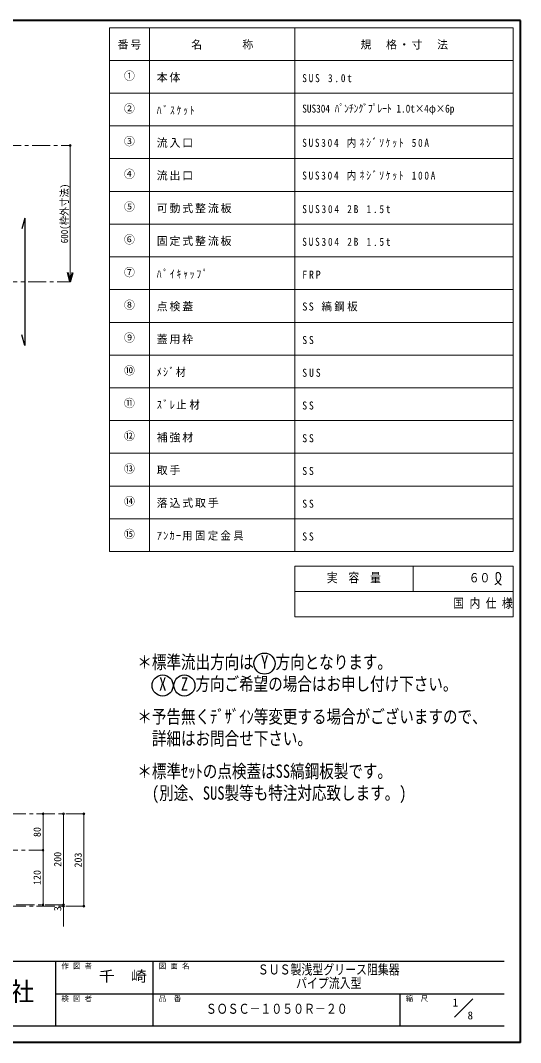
# Model space of a CAD drawing. Units: millimetres at full size, sheet at 1:8; details may follow other scales. Extents: x -1700 to 1540, y -1124 to 1124.
# Drawn here: x 441 to 1540, y -1124 to 1124 of the extents above; entities that cross this region are included whole.
import ezdxf
from ezdxf.enums import TextEntityAlignment as Align

# ---------------------------------------------------------------- set-up
doc = ezdxf.new("R2010")
doc.units = ezdxf.units.MM
doc.header["$LTSCALE"] = 8
doc.header["$PDMODE"] = 32
doc.header["$PDSIZE"] = 4
doc.linetypes.add('CHAIN1', pattern=[8, 5, -1, 1, -1])
doc.layers.add('0-A', color=4, linetype='Continuous', lineweight=9)
doc.styles.add('ＭＳ ゴシック', font='')
doc.styles.get('ＭＳ ゴシック').set_extended_font_data('MS Gothic')

msp = doc.modelspace()

# ---------------------------------------------------------------- linework, layer by layer
at = {"layer": '0-A', "color": 1, "lineweight": 40}
for p, q in [((1540.163, 1124.015), (-1699.837, 1124.015)), ((1540.163, -1123.985), (1540.163, 1124.015)), ((550.163, 549.015), (544.728, 569.299)), ((550.163, 549.015), (555.598, 569.299)), ((1540.163, -1123.985), (-1699.837, -1123.985))]:
    msp.add_line(p, q, dxfattribs=at)
at = {"layer": '0-A', "color": 3, "lineweight": 18}
for p, q in [((1524.163, 1108.015), (636.163, 1108.015)), ((636.163, -43.985), (636.163, 1108.015)), ((724.163, -43.985), (724.163, 1108.015)), ((1044.163, -43.985), (1044.163, 1108.015)), ((1524.163, -43.985), (1524.163, 1108.015)), ((1524.163, 1036.015), (636.163, 1036.015)), ((1524.163, 964.015), (636.163, 964.015)), ((1524.163, 892.015), (636.163, 892.015)), ((1524.163, 820.015), (636.163, 820.015)), ((1524.163, 748.015), (636.163, 748.015)), ((1524.163, 676.015), (636.163, 676.015)), ((1524.163, 604.015), (636.163, 604.015)), ((1524.163, 532.015), (636.163, 532.015)), ((1524.163, 460.015), (636.163, 460.015)), ((1524.163, 388.015), (636.163, 388.015)), ((1524.163, 316.015), (636.163, 316.015)), ((1524.163, 244.015), (636.163, 244.015)), ((1524.163, 172.015), (636.163, 172.015)), ((1524.163, 100.015), (636.163, 100.015)), ((1524.163, 28.015), (636.163, 28.015)), ((1524.163, -43.985), (636.163, -43.985)), ((1044.163, -75.985), (1524.163, -75.985)), ((1044.163, -187.985), (1044.163, -75.985)), ((1304.163, -131.985), (1304.163, -75.985)), ((1524.163, -75.985), (1524.163, -187.985)), ((1044.163, -131.985), (1524.163, -131.985)), ((1044.163, -187.985), (1524.163, -187.985))]:
    msp.add_line(p, q, dxfattribs=at)
at = {"layer": '0-A', "linetype": 'CHAIN1'}
for p, q in [((210.163, 849.015), (550.163, 849.015)), ((-1014.837, 549.015), (550.163, 549.015)), ((580.163, -620.985), (200.163, -620.985)), ((75.163, -700.985), (490.163, -700.985)), ((535.163, -820.985), (163.163, -820.985)), ((580.163, -823.985), (163.163, -823.985))]:
    msp.add_line(p, q, dxfattribs=at)
at = {"layer": '0-A'}
for p, q in [((550.163, 549.015), (550.163, 849.015)), ((490.163, -620.985), (490.163, -700.985)), ((535.163, -620.985), (535.163, -820.985)), ((580.163, -823.985), (580.163, -620.985)), ((490.163, -700.985), (490.163, -820.985)), ((535.163, -820.985), (535.163, -868.985))]:
    msp.add_line(p, q, dxfattribs=at)
at = {"layer": '0-A', "color": 5, "lineweight": 25}
msp.add_line((450.163, 689.015), (443.951, 665.833), dxfattribs=at)
at = {"layer": '0-A', "color": 6, "lineweight": 25}
for p, q in [((-79.837, -945.128), (1504.163, -945.128)), ((518.449, -1087.985), (518.449, -945.128)), ((732.734, -1087.985), (732.734, -945.128)), ((518.449, -1016.557), (1504.163, -1016.557)), ((1275.592, -1087.985), (1275.592, -1016.557)), ((1504.163, -1087.985), (-79.837, -1087.985))]:
    msp.add_line(p, q, dxfattribs=at)
at = {"layer": '0-A', "color": 7, "lineweight": 18}
msp.add_line((1395.185, -1068.391), (1435.592, -1027.985), dxfattribs=at)
at = {"layer": '0-A', "color": 5, "lineweight": 25}
msp.add_lwpolyline([(450.163, 689.015), (450.163, 409.015), (443.951, 432.197)], dxfattribs=at)
at = {"layer": '0-A', "color": 7, "lineweight": 18}
for points in [[(1483.626, -116.803), (1484.26, -116.375), (1485.35, -115.633), (1486.434, -114.878), (1487.509, -114.102), (1488.57, -113.296), (1489.613, -112.453), (1490.209, -111.944), (1490.917, -111.306), (1492.094, -110.15), (1493.191, -108.921), (1494.177, -107.622), (1495.025, -106.253), (1495.704, -104.815), (1496.009, -103.95), (1496.176, -103.346), (1496.39, -102.283), (1496.514, -101.198), (1496.555, -100.095), (1496.519, -98.981), (1496.413, -97.86), (1496.322, -97.21), (1496.225, -96.635), (1496.012, -95.655), (1495.732, -94.7), (1495.371, -93.786), (1494.916, -92.929), (1494.353, -92.142), (1493.971, -91.724), (1493.707, -91.475), (1493.214, -91.083), (1492.68, -90.745), (1492.11, -90.474), (1491.512, -90.28), (1490.891, -90.174), (1490.523, -90.156), (1490.206, -90.169), (1489.661, -90.248), (1489.129, -90.395), (1488.624, -90.607)], [(1488.624, -90.607), (1488.16, -90.876), (1487.751, -91.2), (1487.545, -91.41), (1487.262, -91.785), (1486.915, -92.514), (1486.713, -93.328), (1486.618, -94.204), (1486.593, -95.118), (1486.6, -96.046), (1486.604, -96.583), (1486.598, -97.307), (1486.562, -98.528), (1486.521, -99.715), (1486.503, -100.877), (1486.536, -102.018), (1486.648, -103.144), (1486.761, -103.793), (1486.895, -104.365), (1487.196, -105.345), (1487.577, -106.313), (1488.027, -107.263), (1488.534, -108.189), (1489.088, -109.087), (1489.426, -109.592), (1489.686, -109.964), (1490.147, -110.592), (1490.622, -111.206), (1491.108, -111.809), (1491.604, -112.408), (1492.108, -113.006), (1492.404, -113.354), (1492.72, -113.726), (1493.275, -114.363), (1493.848, -114.982), (1494.447, -115.567), (1495.079, -116.101), (1495.753, -116.568), (1496.166, -116.803), (1496.347, -116.894)], [(1496.347, -116.894), (1496.668, -117.039), (1496.995, -117.172), (1497.328, -117.295), (1497.666, -117.411), (1498.006, -117.522), (1498.203, -117.586)]]:
    msp.add_lwpolyline(points, dxfattribs=at)
at = {"layer": '0-A', "color": 5, "lineweight": 25}
for centre in [(977.096, -290.652), (753.096, -338.652), (801.096, -338.652)]:
    msp.add_circle(centre, 23.2, dxfattribs=at)
at = {"layer": '0-A', "color": 1}
for p in [(550.163, 849.015), (490.163, -620.985), (535.163, -620.985), (580.163, -620.985), (490.163, -700.985), (490.163, -820.985), (535.163, -820.985), (535.163, -823.985), (580.163, -823.985)]:
    msp.add_point(p, dxfattribs=at)

# ---------------------------------------------------------------- texts
at = {"layer": '0-A', "color": 7, "style": 'ＭＳ ゴシック'}
for s, height, p in [('①', 17.6, (668.163, 988.015)), ('②', 17.6, (668.163, 916.015)), ('③', 17.6, (668.163, 844.015)), ('④', 17.6, (668.163, 772.015)), ('⑤', 17.6, (668.163, 700.015)), ('⑥', 17.6, (668.163, 628.015)), ('⑦', 17.6, (668.163, 556.015)), ('⑧', 17.6, (668.163, 484.015)), ('⑨', 17.6, (668.163, 412.015)), ('⑩', 17.6, (668.163, 340.015)), ('⑪', 17.6, (668.163, 268.015)), ('⑫', 17.6, (668.163, 196.015)), ('⑬', 17.6, (668.163, 124.015)), ('⑭', 17.6, (668.163, 52.015)), ('⑮', 17.6, (668.163, -19.985)), ('作 図 者', 11.73, (530.449, -965.128)), ('図 面 名', 11.73, (744.734, -965.128)), ('検 図 者', 11.73, (530.449, -1036.557)), ('品\u3000番', 11.73, (744.734, -1036.557)), ('縮\u3000尺', 11.73, (1287.592, -1036.557)), ('1', 17.6, (1391.122, -1050.004)), ('8', 17.6, (1423.698, -1078.308))]:
    msp.add_text(s, height=height, dxfattribs=at).set_placement(p, align=Align.BOTTOM_LEFT)
for s, height, width, p in [('SUS304 ﾊﾟﾝﾁﾝｸﾞﾌﾟﾚｰﾄ 1.0t×4φ×6p', 17.6, 0.85, (1060.163, 916.015)), ('実\u3000容\u3000量', 20.53, 0.85, (1114.163, -117.985)), ('６０', 20.53, 0.85, (1426.163, -117.985)), ('国 内 仕 様', 20.53, 0.85, (1392.163, -173.985)), ('＊標準流出方向は Y 方向となります。', 29.33, 0.8, (697.496, -310.652)), (' X  Z 方向ご希望の場合はお申し付け下さい。', 29.33, 0.8, (729.496, -358.652)), ('＊予告無くﾃﾞｻﾞｲﾝ等変更する場合がございますので、', 29.33, 0.8, (697.496, -430.652)), ('詳細はお問合せ下さい。', 29.33, 0.8, (729.496, -478.652)), ('＊標準ｾｯﾄの点検蓋はSS縞鋼板製です。', 29.33, 0.8, (697.496, -550.652)), ('(別途、SUS製等も特注対応致します。)', 29.33, 0.8, (729.496, -598.652)), ('千\u3000崎', 23.46, 1.1, (612.734, -996.842)), ('ＳＵＳ製浅型グリース阻集器', 21.99, 0.8, (962.449, -980.842)), ('工業株式会社', 41.06, 0.95, (151.306, -1044.557)), ('パイプ流入型', 21.99, 0.8, (1046.449, -1010.842)), ('ＳＯＳＣ－１０５０Ｒ－２０', 21.99, 0.8, (848.163, -1067.271))]:
    msp.add_text(s, height=height, dxfattribs=dict(at, width=width)).set_placement(p, align=Align.BOTTOM_LEFT)
at = {"layer": '0-A', "color": 7, "style": 'ＭＳ ゴシック', "width": 0.9}
msp.add_text('600(枠外寸法)', height=16.13, rotation=90, dxfattribs=at).set_placement((550.163, 634.015), align=Align.BOTTOM_LEFT)
at = {"layer": '0-A', "color": 7, "style": 'ＭＳ ゴシック'}
for s, p in [('80', (490.163, -671.985)), ('200', (535.163, -737.485)), ('203', (580.163, -738.985)), ('120', (490.163, -777.485)), ('3', (535.163, -834.985))]:
    msp.add_text(s, height=16.13, rotation=90, dxfattribs=at).set_placement(p, align=Align.BOTTOM_LEFT)
at = {"layer": '0-A', "color": 7, "char_height": 17.6, "attachment_point": 7, "style": 'ＭＳ ゴシック'}
for s, insert in [('\\T1.17;番号', (654.163, 1060.015)), ('\\T1.17;名\u3000\u3000\u3000称', (816.163, 1060.015)), ('\\T1.17;規\u3000格・寸\u3000法', (1188.163, 1060.015)), ('\\T1.17;本体', (740.163, 988.015)), ('\\T1.39;\\W0.85;SUS\\~3.0t', (1060.163, 988.015)), ('\\T1.39;\\W0.85;ﾊﾞｽｹｯﾄ', (740.163, 916.015)), ('\\T1.17;流入口', (740.163, 844.015)), ('\\T1.37;\\W0.85;SUS304\\~内ﾈｼﾞｿｹｯﾄ\\~50A', (1060.163, 844.015)), ('\\T1.17;流出口', (740.163, 772.015)), ('\\T1.37;\\W0.85;SUS304\\~内ﾈｼﾞｿｹｯﾄ\\~100A', (1060.163, 772.015)), ('\\T1.17;可動式整流板', (740.163, 700.015)), ('\\T1.39;\\W0.85;SUS304\\~2B\\~1.5t', (1060.163, 700.015)), ('\\T1.17;固定式整流板', (740.163, 628.015)), ('\\T1.39;\\W0.85;SUS304\\~2B\\~1.5t', (1060.163, 628.015)), ('\\T1.39;\\W0.85;ﾊﾟｲｷｬｯﾌﾟ', (740.163, 556.015)), ('\\T1.38;\\W0.9;FRP', (1060.163, 556.015)), ('\\T1.17;点検蓋', (740.163, 484.015)), ('\\T1.24;\\W0.95;SS\\~縞鋼板', (1060.163, 484.015)), ('\\T1.17;蓋用枠', (740.163, 412.015)), ('\\T1.36;\\W0.9;SS', (1060.163, 412.015)), ('\\T1.3;\\W0.9;ﾒｼﾞ材', (740.163, 340.015)), ('\\T1.38;\\W0.9;SUS', (1060.163, 340.015)), ('\\T1.26;\\W0.95;ｽﾞﾚ止材', (740.163, 268.015)), ('\\T1.36;\\W0.9;SS', (1060.163, 268.015)), ('\\T1.17;補強材', (740.163, 196.015)), ('\\T1.36;\\W0.9;SS', (1060.163, 196.015)), ('\\T1.17;取手', (740.163, 124.015)), ('\\T1.36;\\W0.9;SS', (1060.163, 124.015)), ('\\T1.17;落込式取手', (740.163, 52.015)), ('\\T1.36;\\W0.9;SS', (1060.163, 52.015)), ('\\T1.23;\\W0.95;ｱﾝｶｰ用固定金具', (740.163, -19.985)), ('\\T1.36;\\W0.9;SS', (1060.163, -19.985))]:
    msp.add_mtext(s, dxfattribs=dict(at, insert=insert))

doc.saveas('drawing.dxf')
